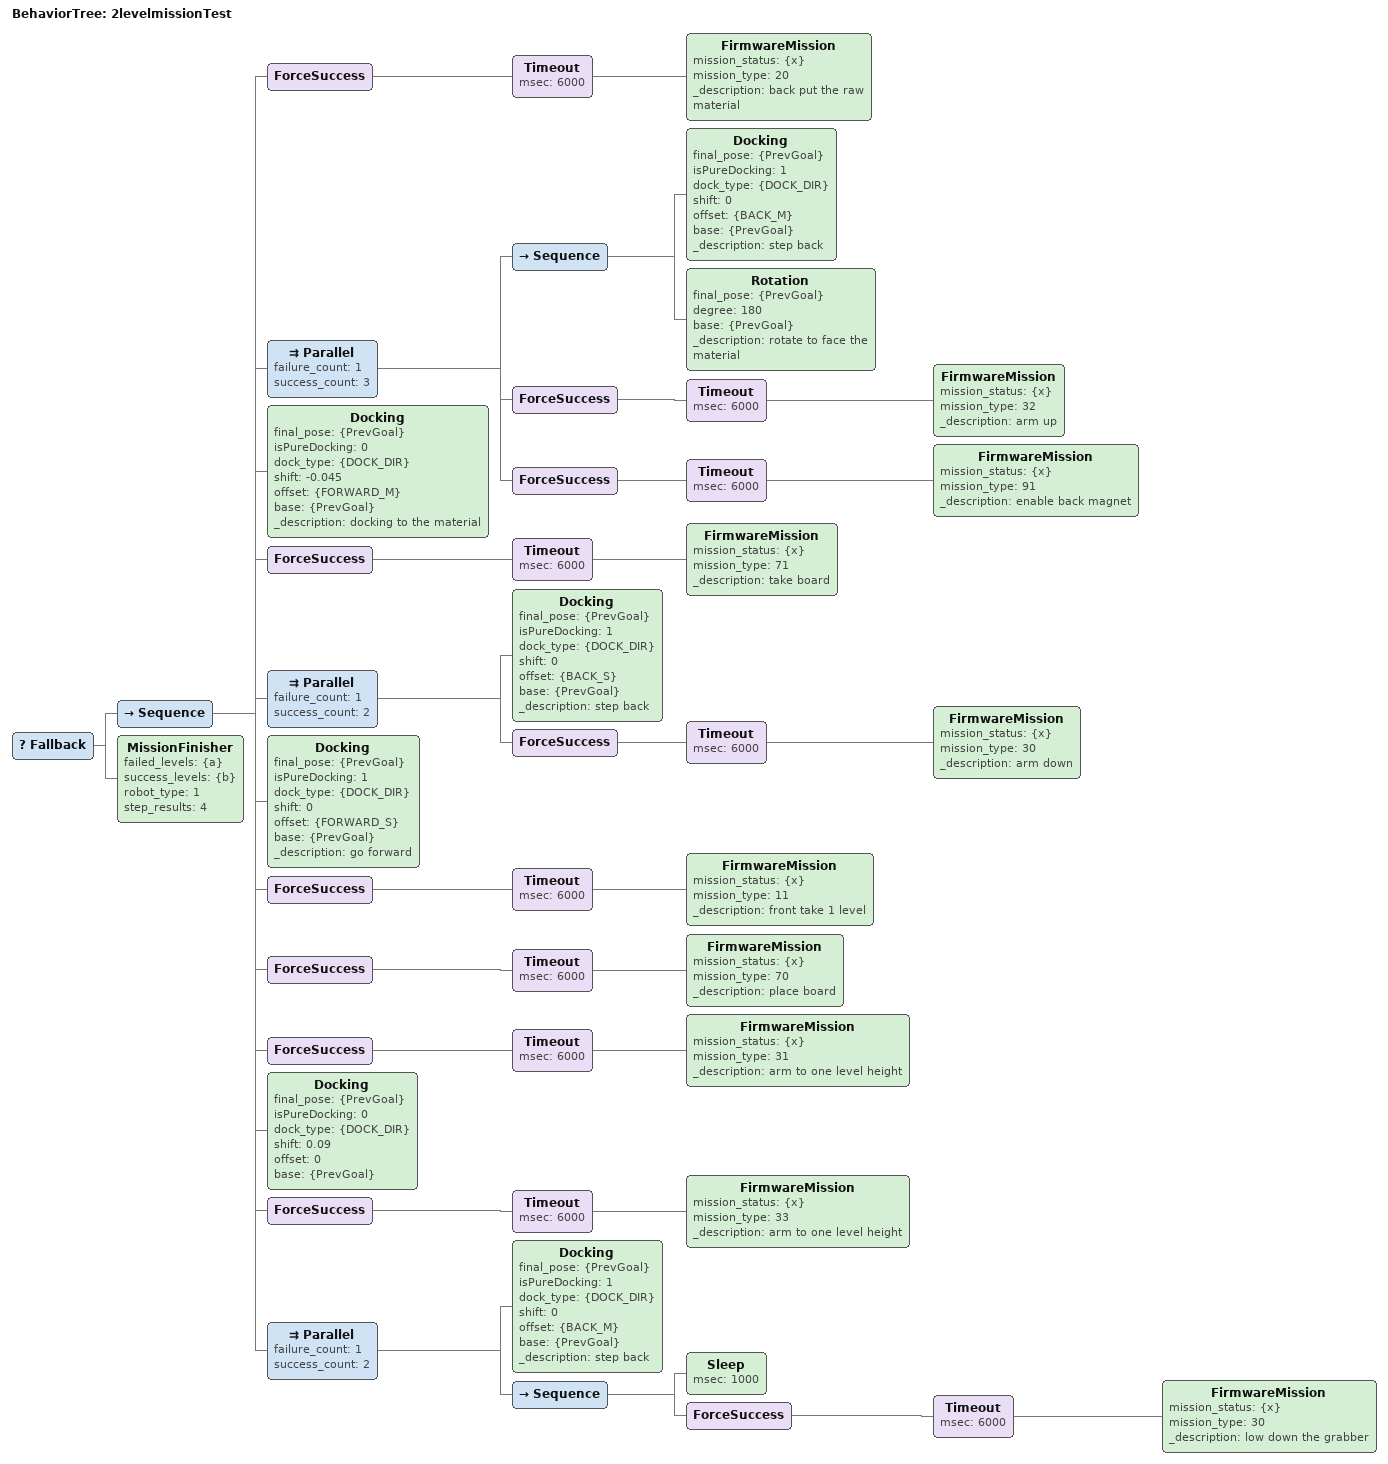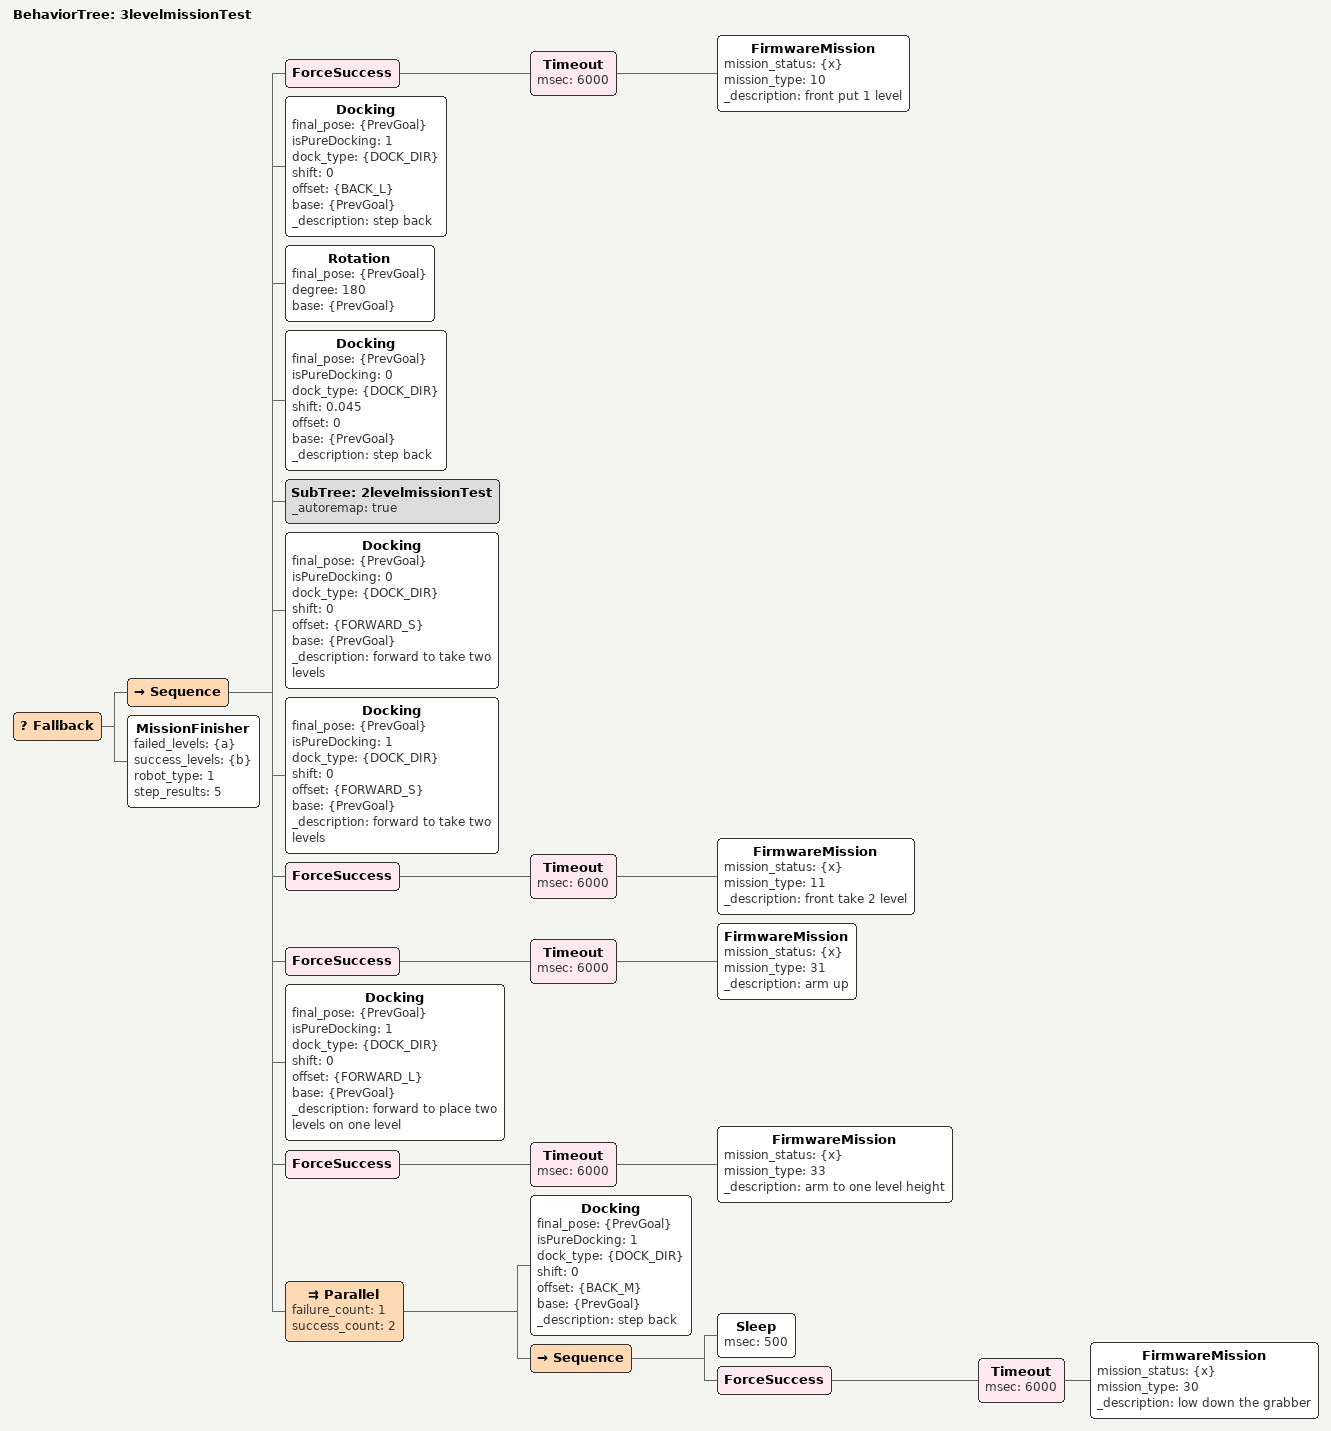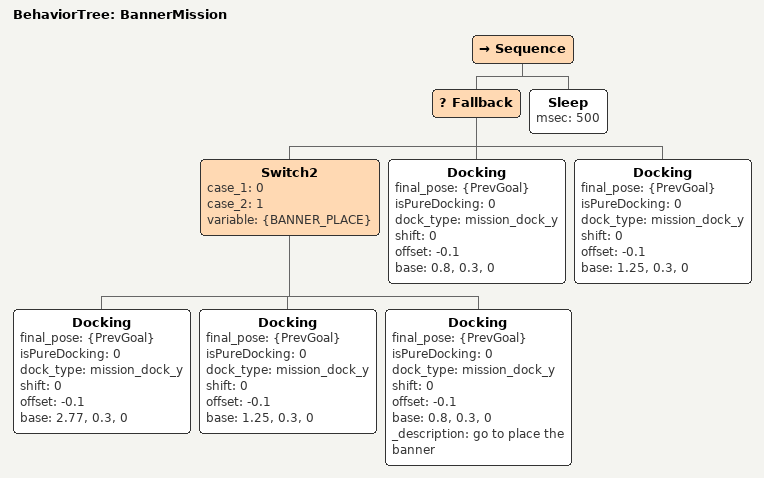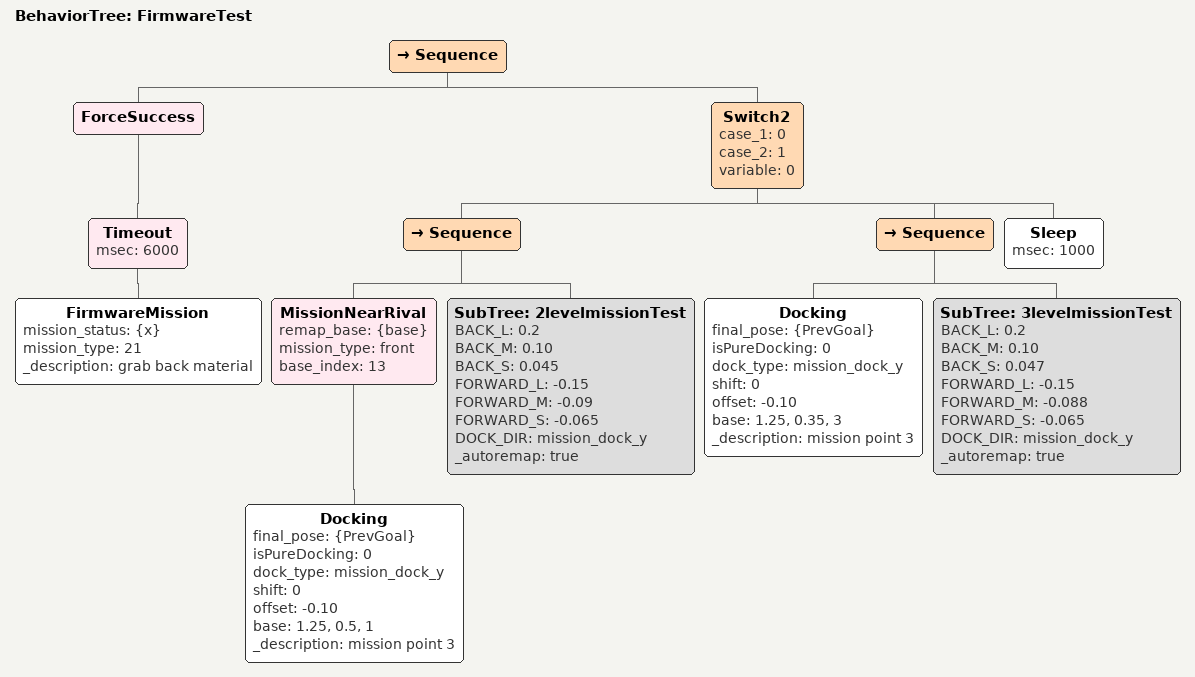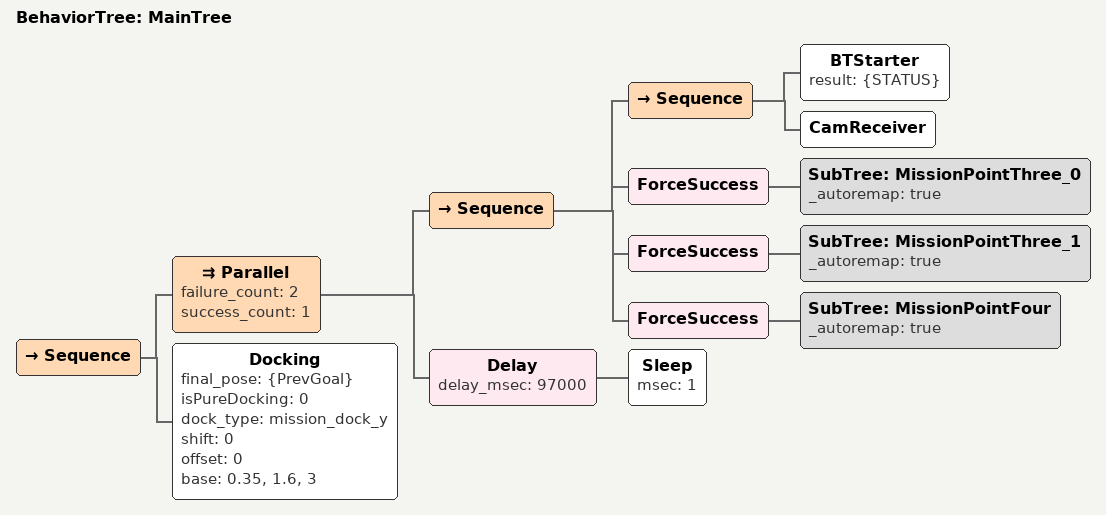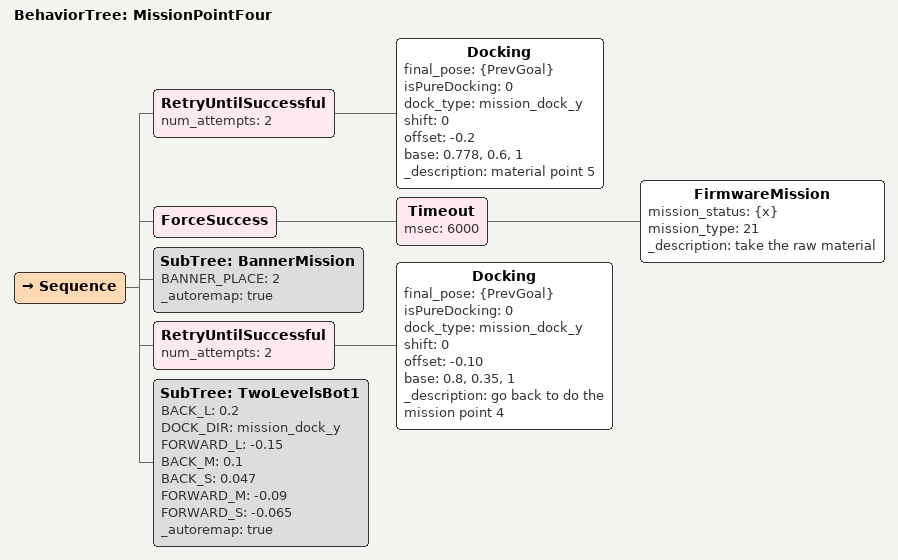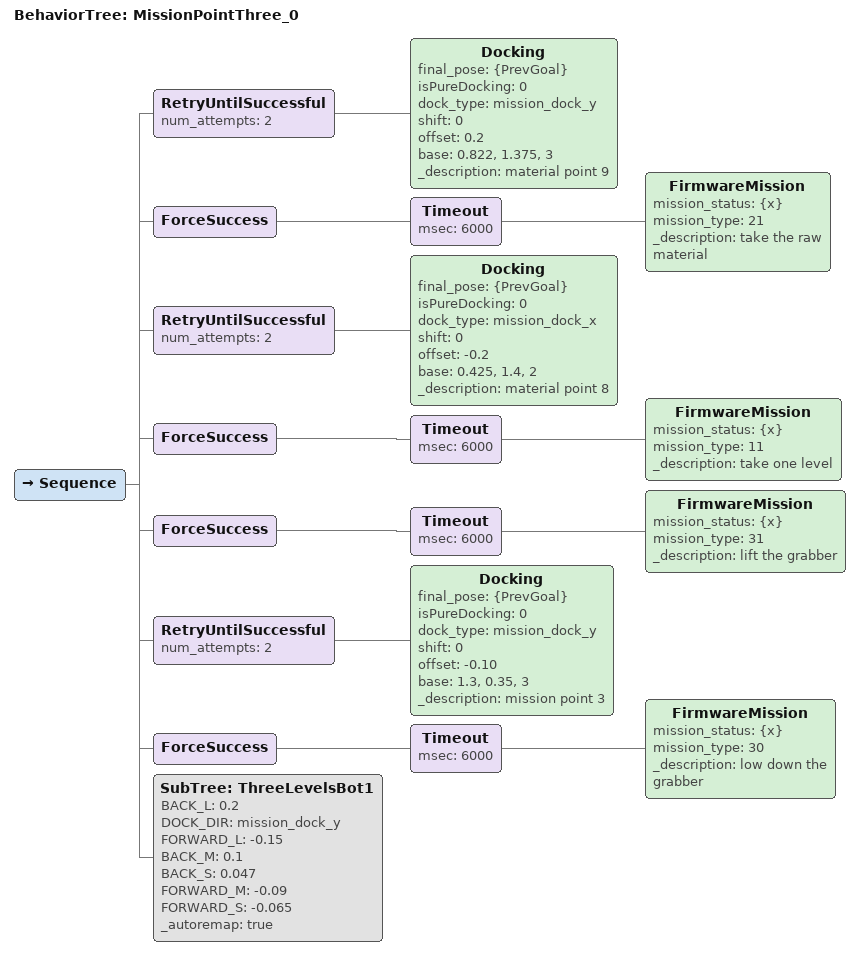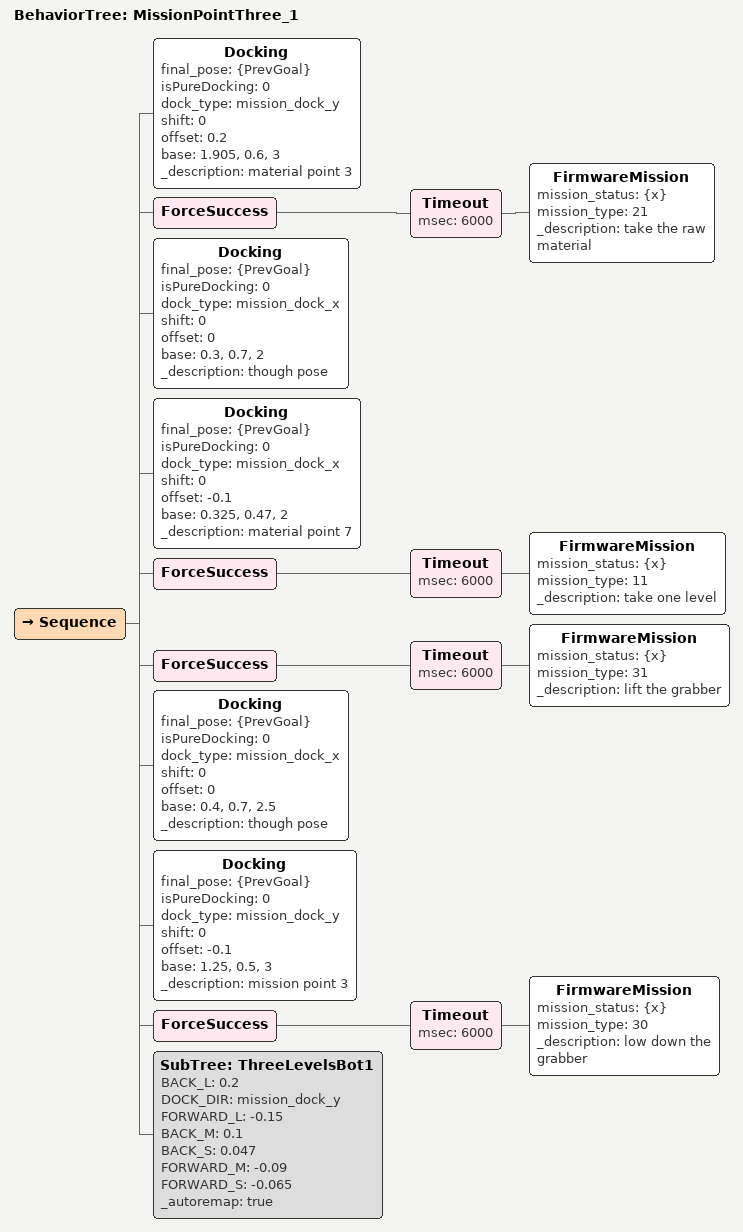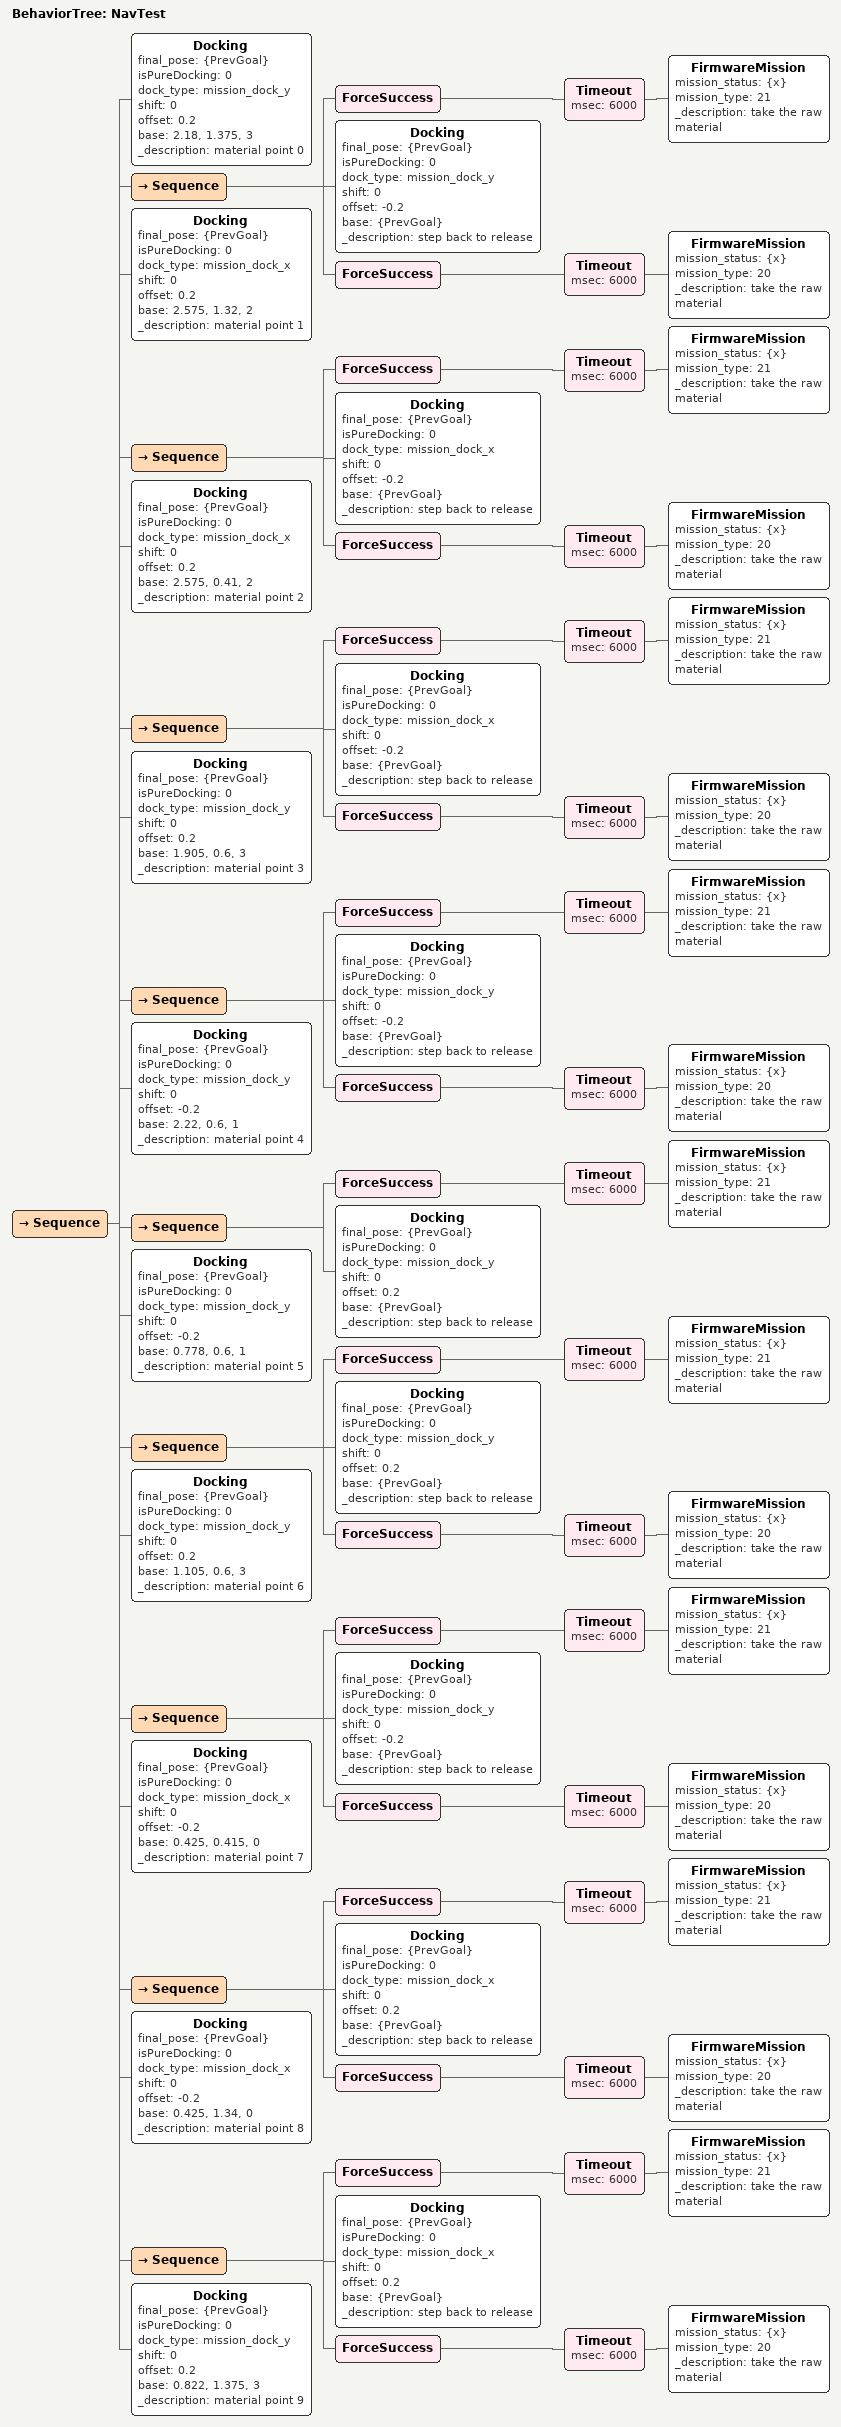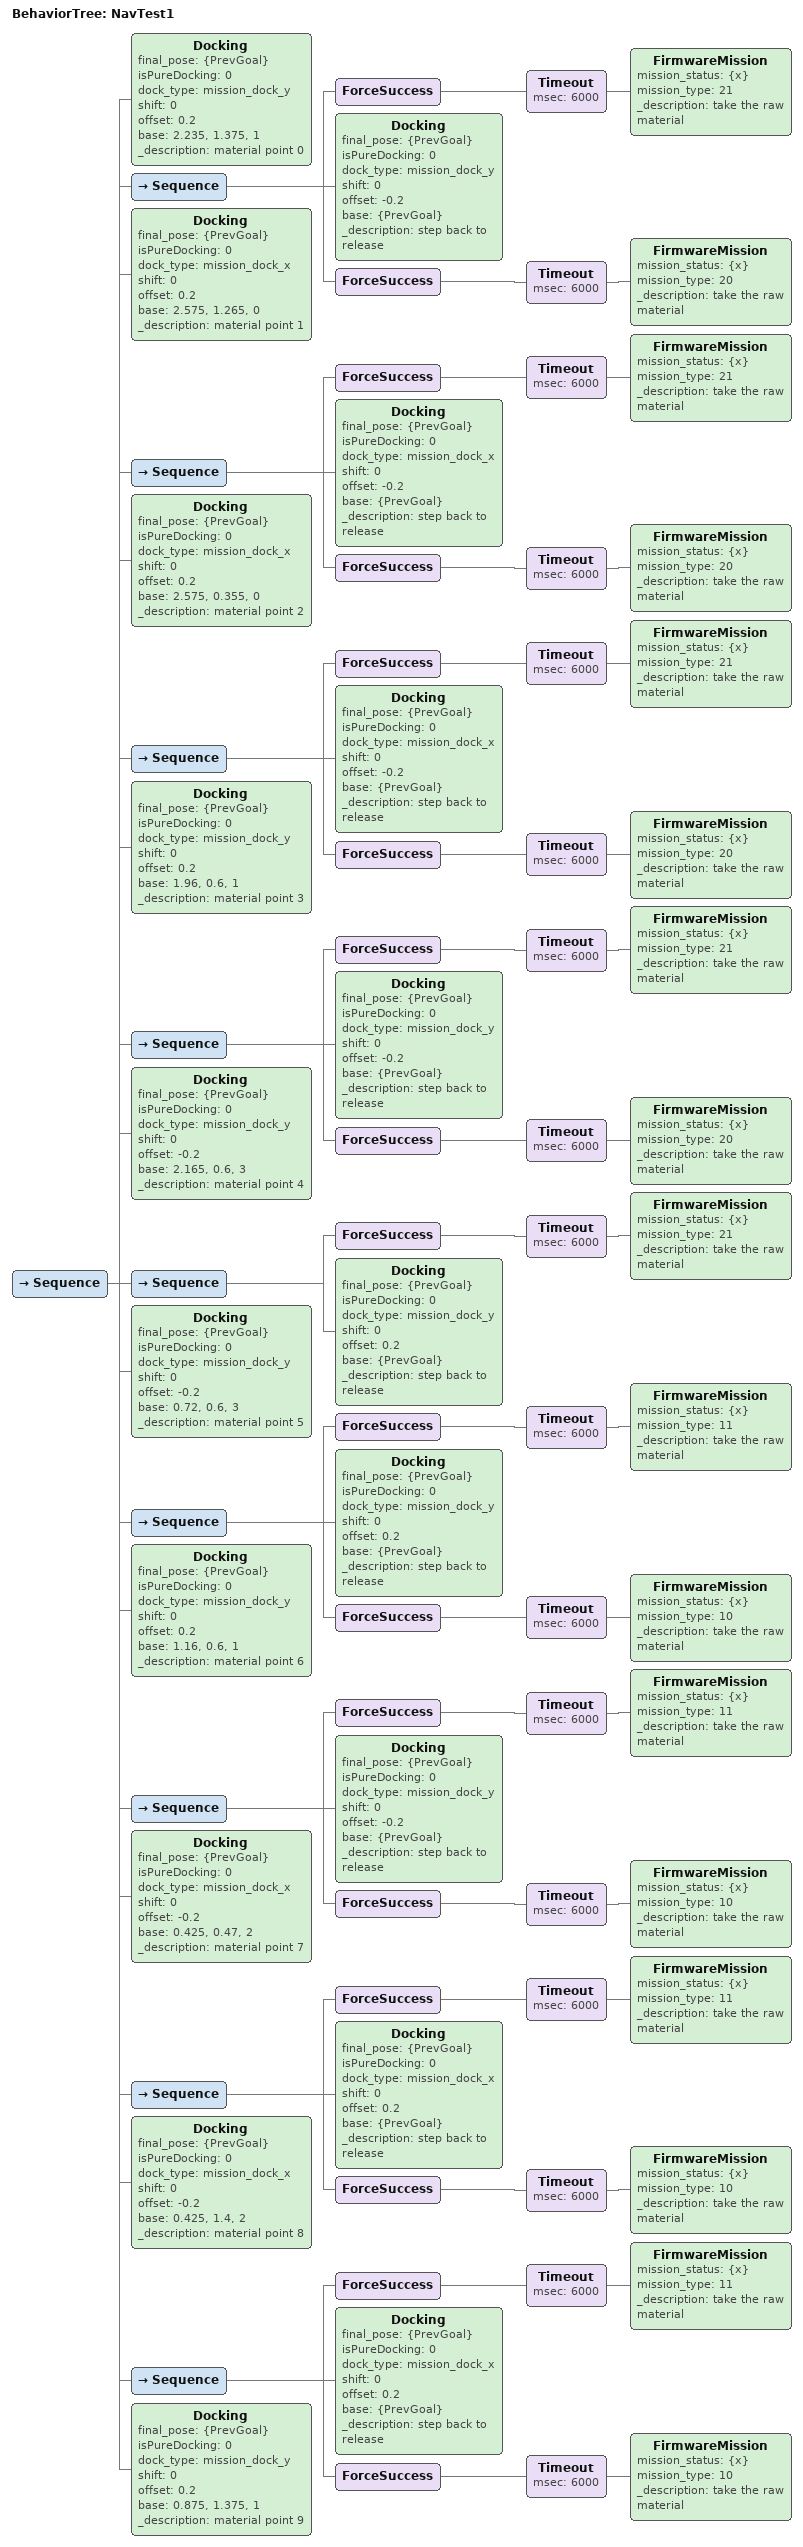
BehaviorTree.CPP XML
<BehaviorTree ID="2levelmissionTest">
  <Fallback>
    <Sequence>
      <ForceSuccess>
        <Timeout msec="6000">
          <FirmwareMission mission_status="{x}" mission_type="20" _description="back put the raw material"/>
        </Timeout>
      </ForceSuccess>
      <Parallel failure_count="1" success_count="3">
        <Sequence>
          <Docking final_pose="{PrevGoal}" isPureDocking="1" dock_type="{DOCK_DIR}" shift="0" offset="{BACK_M}" base="{PrevGoal}" _description="step back"/>
          <Rotation final_pose="{PrevGoal}" degree="180" base="{PrevGoal}" _description="rotate to face the material"/>
        </Sequence>
        <ForceSuccess>
          <Timeout msec="6000">
            <FirmwareMission mission_status="{x}" mission_type="32" _description="arm up"/>
          </Timeout>
        </ForceSuccess>
        <ForceSuccess>
          <Timeout msec="6000">
            <FirmwareMission mission_status="{x}" mission_type="91" _description="enable back magnet"/>
          </Timeout>
        </ForceSuccess>
      </Parallel>
      <Docking final_pose="{PrevGoal}" isPureDocking="0" dock_type="{DOCK_DIR}" shift="-0.045" offset="{FORWARD_M}" base="{PrevGoal}" _description="docking to the material"/>
      <ForceSuccess>
        <Timeout msec="6000">
          <FirmwareMission mission_status="{x}" mission_type="71" _description="take board"/>
        </Timeout>
      </ForceSuccess>
      <Parallel failure_count="1" success_count="2">
        <Docking final_pose="{PrevGoal}" isPureDocking="1" dock_type="{DOCK_DIR}" shift="0" offset="{BACK_S}" base="{PrevGoal}" _description="step back"/>
        <ForceSuccess>
          <Timeout msec="6000">
            <FirmwareMission mission_status="{x}" mission_type="30" _description="arm down"/>
          </Timeout>
        </ForceSuccess>
      </Parallel>
      <Docking final_pose="{PrevGoal}" isPureDocking="1" dock_type="{DOCK_DIR}" shift="0" offset="{FORWARD_S}" base="{PrevGoal}" _description="go forward "/>
      <ForceSuccess>
        <Timeout msec="6000">
          <FirmwareMission mission_status="{x}" mission_type="11" _description="front take 1 level"/>
        </Timeout>
      </ForceSuccess>
      <ForceSuccess>
        <Timeout msec="6000">
          <FirmwareMission mission_status="{x}" mission_type="70" _description="place board"/>
        </Timeout>
      </ForceSuccess>
      <ForceSuccess>
        <Timeout msec="6000">
          <FirmwareMission mission_status="{x}" mission_type="31" _description="arm to one level height"/>
        </Timeout>
      </ForceSuccess>
      <Docking final_pose="{PrevGoal}" isPureDocking="0" dock_type="{DOCK_DIR}" shift="0.09" offset="0" base="{PrevGoal}"/>
      <ForceSuccess>
        <Timeout msec="6000">
          <FirmwareMission mission_status="{x}" mission_type="33" _description="arm to one level height"/>
        </Timeout>
      </ForceSuccess>
      <Parallel failure_count="1" success_count="2">
        <Docking final_pose="{PrevGoal}" isPureDocking="1" dock_type="{DOCK_DIR}" shift="0" offset="{BACK_M}" base="{PrevGoal}" _description="step back"/>
        <Sequence>
          <Sleep msec="1000"/>
          <ForceSuccess>
            <Timeout msec="6000">
              <FirmwareMission mission_status="{x}" mission_type="30" _description="low down the grabber"/>
            </Timeout>
          </ForceSuccess>
        </Sequence>
      </Parallel>
    </Sequence>
    <MissionFinisher failed_levels="{a}" success_levels="{b}" robot_type="1" step_results="4"/>
  </Fallback>
</BehaviorTree>

<BehaviorTree ID="3levelmissionTest">
  <Fallback>
    <Sequence>
      <ForceSuccess>
        <Timeout msec="6000">
          <FirmwareMission mission_status="{x}" mission_type="10" _description="front put 1 level"/>
        </Timeout>
      </ForceSuccess>
      <Docking final_pose="{PrevGoal}" isPureDocking="1" dock_type="{DOCK_DIR}" shift="0" offset="{BACK_L}" base="{PrevGoal}" _description="step back"/>
      <Rotation final_pose="{PrevGoal}" degree="180" base="{PrevGoal}"/>
      <Docking final_pose="{PrevGoal}" isPureDocking="0" dock_type="{DOCK_DIR}" shift="0.045" offset="0" base="{PrevGoal}" _description="step back"/>
      <SubTree ID="2levelmissionTest" _autoremap="true"/>
      <Docking final_pose="{PrevGoal}" isPureDocking="0" dock_type="{DOCK_DIR}" shift="0" offset="{FORWARD_S}" base="{PrevGoal}" _description="forward to take two levels"/>
      <Docking final_pose="{PrevGoal}" isPureDocking="1" dock_type="{DOCK_DIR}" shift="0" offset="{FORWARD_S}" base="{PrevGoal}" _description="forward to take two levels"/>
      <ForceSuccess>
        <Timeout msec="6000">
          <FirmwareMission mission_status="{x}" mission_type="11" _description="front take 2 level"/>
        </Timeout>
      </ForceSuccess>
      <ForceSuccess>
        <Timeout msec="6000">
          <FirmwareMission mission_status="{x}" mission_type="31" _description="arm up"/>
        </Timeout>
      </ForceSuccess>
      <Docking final_pose="{PrevGoal}" isPureDocking="1" dock_type="{DOCK_DIR}" shift="0" offset="{FORWARD_L}" base="{PrevGoal}" _description="forward to place two levels on one level"/>
      <ForceSuccess>
        <Timeout msec="6000">
          <FirmwareMission mission_status="{x}" mission_type="33" _description="arm to one level height"/>
        </Timeout>
      </ForceSuccess>
      <Parallel failure_count="1" success_count="2">
        <Docking final_pose="{PrevGoal}" isPureDocking="1" dock_type="{DOCK_DIR}" shift="0" offset="{BACK_M}" base="{PrevGoal}" _description="step back"/>
        <Sequence>
          <Sleep msec="500"/>
          <ForceSuccess>
            <Timeout msec="6000">
              <FirmwareMission mission_status="{x}" mission_type="30" _description="low down the grabber"/>
            </Timeout>
          </ForceSuccess>
        </Sequence>
      </Parallel>
    </Sequence>
    <MissionFinisher failed_levels="{a}" success_levels="{b}" robot_type="1" step_results="5"/>
  </Fallback>
</BehaviorTree>

<BehaviorTree ID="BannerMission">
  <Sequence>
    <Fallback>
      <Switch2 case_1="0" case_2="1" variable="{BANNER_PLACE}">
        <Docking final_pose="{PrevGoal}" isPureDocking="0" dock_type="mission_dock_y" shift="0" offset="-0.1" base="2.77, 0.3, 0"/>
        <Docking final_pose="{PrevGoal}" isPureDocking="0" dock_type="mission_dock_y" shift="0" offset="-0.1" base="1.25, 0.3, 0"/>
        <Docking final_pose="{PrevGoal}" isPureDocking="0" dock_type="mission_dock_y" shift="0" offset="-0.1" base="0.8, 0.3, 0" _description="go to place the banner"/>
      </Switch2>
      <Docking final_pose="{PrevGoal}" isPureDocking="0" dock_type="mission_dock_y" shift="0" offset="-0.1" base="0.8, 0.3, 0"/>
      <Docking final_pose="{PrevGoal}" isPureDocking="0" dock_type="mission_dock_y" shift="0" offset="-0.1" base="1.25, 0.3, 0"/>
    </Fallback>
    <Sleep msec="500"/>
  </Sequence>
</BehaviorTree>

<BehaviorTree ID="FirmwareTest">
  <Sequence>
    <ForceSuccess>
      <Timeout msec="6000">
        <FirmwareMission mission_status="{x}" mission_type="21" _description="grab back material"/>
      </Timeout>
    </ForceSuccess>
    <Switch2 case_1="0" case_2="1" variable="0">
      <Sequence>
        <MissionNearRival remap_base="{base}" mission_type="front" base_index="13">
          <Docking final_pose="{PrevGoal}" isPureDocking="0" dock_type="mission_dock_y" shift="0" offset="-0.10" base="1.25, 0.5, 1" _description="mission point 3"/>
        </MissionNearRival>
        <SubTree ID="2levelmissionTest" BACK_L="0.2" BACK_M="0.10" BACK_S="0.045" FORWARD_L="-0.15" FORWARD_M="-0.09" FORWARD_S="-0.065" DOCK_DIR="mission_dock_y" _autoremap="true"/>
      </Sequence>
      <Sequence>
        <Docking final_pose="{PrevGoal}" isPureDocking="0" dock_type="mission_dock_y" shift="0" offset="-0.10" base="1.25, 0.35, 3" _description="mission point 3"/>
        <SubTree ID="3levelmissionTest" BACK_L="0.2" BACK_M="0.10" BACK_S="0.047" FORWARD_L="-0.15" FORWARD_M="-0.088" FORWARD_S="-0.065" DOCK_DIR="mission_dock_y" _autoremap="true"/>
      </Sequence>
      <Sleep msec="1000"/>
    </Switch2>
  </Sequence>
</BehaviorTree>

<BehaviorTree ID="MainTree">
  <Sequence>
    <Parallel failure_count="2" success_count="1">
      <Sequence>
        <Sequence>
          <BTStarter result="{STATUS}"/>
          <CamReceiver/>
        </Sequence>
        <ForceSuccess>
          <SubTree ID="MissionPointThree_0" _autoremap="true"/>
        </ForceSuccess>
        <ForceSuccess>
          <SubTree ID="MissionPointThree_1" _autoremap="true"/>
        </ForceSuccess>
        <ForceSuccess>
          <SubTree ID="MissionPointFour" _autoremap="true"/>
        </ForceSuccess>
      </Sequence>
      <Delay delay_msec="97000">
        <Sleep msec="1"/>
      </Delay>
    </Parallel>
    <Docking final_pose="{PrevGoal}" isPureDocking="0" dock_type="mission_dock_y" shift="0" offset="0" base="0.35, 1.6, 3"/>
  </Sequence>
</BehaviorTree>

<BehaviorTree ID="MissionPointFour">
  <Sequence>
    <RetryUntilSuccessful num_attempts="2">
      <Docking final_pose="{PrevGoal}" isPureDocking="0" dock_type="mission_dock_y" shift="0" offset="-0.2" base="0.778, 0.6, 1" _description="material point 5"/>
    </RetryUntilSuccessful>
    <ForceSuccess>
      <Timeout msec="6000">
        <FirmwareMission mission_status="{x}" mission_type="21" _description="take the raw material"/>
      </Timeout>
    </ForceSuccess>
    <SubTree ID="BannerMission" BANNER_PLACE="2" _autoremap="true"/>
    <RetryUntilSuccessful num_attempts="2">
      <Docking final_pose="{PrevGoal}" isPureDocking="0" dock_type="mission_dock_y" shift="0" offset="-0.10" base="0.8, 0.35, 1" _description="go back to do the mission point 4"/>
    </RetryUntilSuccessful>
    <SubTree ID="TwoLevelsBot1" BACK_L="0.2" DOCK_DIR="mission_dock_y" FORWARD_L="-0.15" BACK_M="0.1" BACK_S="0.047" FORWARD_M="-0.09" FORWARD_S="-0.065" _autoremap="true"/>
  </Sequence>
</BehaviorTree>

<BehaviorTree ID="MissionPointThree_0">
  <Sequence>
    <RetryUntilSuccessful num_attempts="2">
      <Docking final_pose="{PrevGoal}" isPureDocking="0" dock_type="mission_dock_y" shift="0" offset="0.2" base="0.822, 1.375, 3" _description="material point 9"/>
    </RetryUntilSuccessful>
    <ForceSuccess>
      <Timeout msec="6000">
        <FirmwareMission mission_status="{x}" mission_type="21" _description="take the raw material"/>
      </Timeout>
    </ForceSuccess>
    <RetryUntilSuccessful num_attempts="2">
      <Docking final_pose="{PrevGoal}" isPureDocking="0" dock_type="mission_dock_x" shift="0" offset="-0.2" base="0.425, 1.4, 2" _description="material point 8"/>
    </RetryUntilSuccessful>
    <ForceSuccess>
      <Timeout msec="6000">
        <FirmwareMission mission_status="{x}" mission_type="11" _description="take one level"/>
      </Timeout>
    </ForceSuccess>
    <ForceSuccess>
      <Timeout msec="6000">
        <FirmwareMission mission_status="{x}" mission_type="31" _description="lift the grabber"/>
      </Timeout>
    </ForceSuccess>
    <RetryUntilSuccessful num_attempts="2">
      <Docking final_pose="{PrevGoal}" isPureDocking="0" dock_type="mission_dock_y" shift="0" offset="-0.10" base="1.3, 0.35, 3" _description="mission point 3"/>
    </RetryUntilSuccessful>
    <ForceSuccess>
      <Timeout msec="6000">
        <FirmwareMission mission_status="{x}" mission_type="30" _description="low down the grabber"/>
      </Timeout>
    </ForceSuccess>
    <SubTree ID="ThreeLevelsBot1" BACK_L="0.2" DOCK_DIR="mission_dock_y" FORWARD_L="-0.15" BACK_M="0.1" BACK_S="0.047" FORWARD_M="-0.09" FORWARD_S="-0.065" _autoremap="true"/>
  </Sequence>
</BehaviorTree>

<BehaviorTree ID="MissionPointThree_1">
  <Sequence>
    <Docking final_pose="{PrevGoal}" isPureDocking="0" dock_type="mission_dock_y" shift="0" offset="0.2" base="1.905, 0.6, 3" _description="material point 3"/>
    <ForceSuccess>
      <Timeout msec="6000">
        <FirmwareMission mission_status="{x}" mission_type="21" _description="take the raw material"/>
      </Timeout>
    </ForceSuccess>
    <Docking final_pose="{PrevGoal}" isPureDocking="0" dock_type="mission_dock_x" shift="0" offset="0" base="0.3, 0.7, 2" _description="though pose"/>
    <Docking final_pose="{PrevGoal}" isPureDocking="0" dock_type="mission_dock_x" shift="0" offset="-0.1" base="0.325, 0.47, 2" _description="material point 7"/>
    <ForceSuccess>
      <Timeout msec="6000">
        <FirmwareMission mission_status="{x}" mission_type="11" _description="take one level"/>
      </Timeout>
    </ForceSuccess>
    <ForceSuccess>
      <Timeout msec="6000">
        <FirmwareMission mission_status="{x}" mission_type="31" _description="lift the grabber"/>
      </Timeout>
    </ForceSuccess>
    <Docking final_pose="{PrevGoal}" isPureDocking="0" dock_type="mission_dock_x" shift="0" offset="0" base="0.4, 0.7, 2.5" _description="though pose"/>
    <Docking final_pose="{PrevGoal}" isPureDocking="0" dock_type="mission_dock_y" shift="0" offset="-0.1" base="1.25, 0.5, 3" _description="mission point 3"/>
    <ForceSuccess>
      <Timeout msec="6000">
        <FirmwareMission mission_status="{x}" mission_type="30" _description="low down the grabber"/>
      </Timeout>
    </ForceSuccess>
    <SubTree ID="ThreeLevelsBot1" BACK_L="0.2" DOCK_DIR="mission_dock_y" FORWARD_L="-0.15" BACK_M="0.1" BACK_S="0.047" FORWARD_M="-0.09" FORWARD_S="-0.065" _autoremap="true"/>
  </Sequence>
</BehaviorTree>

<BehaviorTree ID="NavTest">
  <Sequence>
    <Docking final_pose="{PrevGoal}" isPureDocking="0" dock_type="mission_dock_y" shift="0" offset="0.2" base="2.18, 1.375, 3" _description="material point 0"/>
    <Sequence>
      <ForceSuccess>
        <Timeout msec="6000">
          <FirmwareMission mission_status="{x}" mission_type="21" _description="take the raw material"/>
        </Timeout>
      </ForceSuccess>
      <Docking final_pose="{PrevGoal}" isPureDocking="0" dock_type="mission_dock_y" shift="0" offset="-0.2" base="{PrevGoal}" _description="step back to release"/>
      <ForceSuccess>
        <Timeout msec="6000">
          <FirmwareMission mission_status="{x}" mission_type="20" _description="take the raw material"/>
        </Timeout>
      </ForceSuccess>
    </Sequence>
    <Docking final_pose="{PrevGoal}" isPureDocking="0" dock_type="mission_dock_x" shift="0" offset="0.2" base="2.575, 1.32, 2" _description="material point 1"/>
    <Sequence>
      <ForceSuccess>
        <Timeout msec="6000">
          <FirmwareMission mission_status="{x}" mission_type="21" _description="take the raw material"/>
        </Timeout>
      </ForceSuccess>
      <Docking final_pose="{PrevGoal}" isPureDocking="0" dock_type="mission_dock_x" shift="0" offset="-0.2" base="{PrevGoal}" _description="step back to release"/>
      <ForceSuccess>
        <Timeout msec="6000">
          <FirmwareMission mission_status="{x}" mission_type="20" _description="take the raw material"/>
        </Timeout>
      </ForceSuccess>
    </Sequence>
    <Docking final_pose="{PrevGoal}" isPureDocking="0" dock_type="mission_dock_x" shift="0" offset="0.2" base="2.575, 0.41, 2" _description="material point 2"/>
    <Sequence>
      <ForceSuccess>
        <Timeout msec="6000">
          <FirmwareMission mission_status="{x}" mission_type="21" _description="take the raw material"/>
        </Timeout>
      </ForceSuccess>
      <Docking final_pose="{PrevGoal}" isPureDocking="0" dock_type="mission_dock_x" shift="0" offset="-0.2" base="{PrevGoal}" _description="step back to release"/>
      <ForceSuccess>
        <Timeout msec="6000">
          <FirmwareMission mission_status="{x}" mission_type="20" _description="take the raw material"/>
        </Timeout>
      </ForceSuccess>
    </Sequence>
    <Docking final_pose="{PrevGoal}" isPureDocking="0" dock_type="mission_dock_y" shift="0" offset="0.2" base="1.905, 0.6, 3" _description="material point 3"/>
    <Sequence>
      <ForceSuccess>
        <Timeout msec="6000">
          <FirmwareMission mission_status="{x}" mission_type="21" _description="take the raw material"/>
        </Timeout>
      </ForceSuccess>
      <Docking final_pose="{PrevGoal}" isPureDocking="0" dock_type="mission_dock_y" shift="0" offset="-0.2" base="{PrevGoal}" _description="step back to release"/>
      <ForceSuccess>
        <Timeout msec="6000">
          <FirmwareMission mission_status="{x}" mission_type="20" _description="take the raw material"/>
        </Timeout>
      </ForceSuccess>
    </Sequence>
    <Docking final_pose="{PrevGoal}" isPureDocking="0" dock_type="mission_dock_y" shift="0" offset="-0.2" base="2.22, 0.6, 1" _description="material point 4"/>
    <Sequence>
      <ForceSuccess>
        <Timeout msec="6000">
          <FirmwareMission mission_status="{x}" mission_type="21" _description="take the raw material"/>
        </Timeout>
      </ForceSuccess>
      <Docking final_pose="{PrevGoal}" isPureDocking="0" dock_type="mission_dock_y" shift="0" offset="0.2" base="{PrevGoal}" _description="step back to release"/>
    </Sequence>
    <Docking final_pose="{PrevGoal}" isPureDocking="0" dock_type="mission_dock_y" shift="0" offset="-0.2" base="0.778, 0.6, 1" _description="material point 5"/>
    <Sequence>
      <ForceSuccess>
        <Timeout msec="6000">
          <FirmwareMission mission_status="{x}" mission_type="21" _description="take the raw material"/>
        </Timeout>
      </ForceSuccess>
      <Docking final_pose="{PrevGoal}" isPureDocking="0" dock_type="mission_dock_y" shift="0" offset="0.2" base="{PrevGoal}" _description="step back to release"/>
      <ForceSuccess>
        <Timeout msec="6000">
          <FirmwareMission mission_status="{x}" mission_type="20" _description="take the raw material"/>
        </Timeout>
      </ForceSuccess>
    </Sequence>
    <Docking final_pose="{PrevGoal}" isPureDocking="0" dock_type="mission_dock_y" shift="0" offset="0.2" base="1.105, 0.6, 3" _description="material point 6"/>
    <Sequence>
      <ForceSuccess>
        <Timeout msec="6000">
          <FirmwareMission mission_status="{x}" mission_type="21" _description="take the raw material"/>
        </Timeout>
      </ForceSuccess>
      <Docking final_pose="{PrevGoal}" isPureDocking="0" dock_type="mission_dock_y" shift="0" offset="-0.2" base="{PrevGoal}" _description="step back to release"/>
      <ForceSuccess>
        <Timeout msec="6000">
          <FirmwareMission mission_status="{x}" mission_type="20" _description="take the raw material"/>
        </Timeout>
      </ForceSuccess>
    </Sequence>
    <Docking final_pose="{PrevGoal}" isPureDocking="0" dock_type="mission_dock_x" shift="0" offset="-0.2" base="0.425, 0.415, 0" _description="material point 7"/>
    <Sequence>
      <ForceSuccess>
        <Timeout msec="6000">
          <FirmwareMission mission_status="{x}" mission_type="21" _description="take the raw material"/>
        </Timeout>
      </ForceSuccess>
      <Docking final_pose="{PrevGoal}" isPureDocking="0" dock_type="mission_dock_x" shift="0" offset="0.2" base="{PrevGoal}" _description="step back to release"/>
      <ForceSuccess>
        <Timeout msec="6000">
          <FirmwareMission mission_status="{x}" mission_type="20" _description="take the raw material"/>
        </Timeout>
      </ForceSuccess>
    </Sequence>
    <Docking final_pose="{PrevGoal}" isPureDocking="0" dock_type="mission_dock_x" shift="0" offset="-0.2" base="0.425, 1.34, 0" _description="material point 8"/>
    <Sequence>
      <ForceSuccess>
        <Timeout msec="6000">
          <FirmwareMission mission_status="{x}" mission_type="21" _description="take the raw material"/>
        </Timeout>
      </ForceSuccess>
      <Docking final_pose="{PrevGoal}" isPureDocking="0" dock_type="mission_dock_x" shift="0" offset="0.2" base="{PrevGoal}" _description="step back to release"/>
      <ForceSuccess>
        <Timeout msec="6000">
          <FirmwareMission mission_status="{x}" mission_type="20" _description="take the raw material"/>
        </Timeout>
      </ForceSuccess>
    </Sequence>
    <Docking final_pose="{PrevGoal}" isPureDocking="0" dock_type="mission_dock_y" shift="0" offset="0.2" base="0.822, 1.375, 3" _description="material point 9"/>
  </Sequence>
</BehaviorTree>

<BehaviorTree ID="NavTest1">
  <Sequence>
    <Docking final_pose="{PrevGoal}" isPureDocking="0" dock_type="mission_dock_y" shift="0" offset="0.2" base="2.235, 1.375, 1" _description="material point 0"/>
    <Sequence>
      <ForceSuccess>
        <Timeout msec="6000">
          <FirmwareMission mission_status="{x}" mission_type="21" _description="take the raw material"/>
        </Timeout>
      </ForceSuccess>
      <Docking final_pose="{PrevGoal}" isPureDocking="0" dock_type="mission_dock_y" shift="0" offset="-0.2" base="{PrevGoal}" _description="step back to release"/>
      <ForceSuccess>
        <Timeout msec="6000">
          <FirmwareMission mission_status="{x}" mission_type="20" _description="take the raw material"/>
        </Timeout>
      </ForceSuccess>
    </Sequence>
    <Docking final_pose="{PrevGoal}" isPureDocking="0" dock_type="mission_dock_x" shift="0" offset="0.2" base="2.575, 1.265, 0" _description="material point 1"/>
    <Sequence>
      <ForceSuccess>
        <Timeout msec="6000">
          <FirmwareMission mission_status="{x}" mission_type="21" _description="take the raw material"/>
        </Timeout>
      </ForceSuccess>
      <Docking final_pose="{PrevGoal}" isPureDocking="0" dock_type="mission_dock_x" shift="0" offset="-0.2" base="{PrevGoal}" _description="step back to release"/>
      <ForceSuccess>
        <Timeout msec="6000">
          <FirmwareMission mission_status="{x}" mission_type="20" _description="take the raw material"/>
        </Timeout>
      </ForceSuccess>
    </Sequence>
    <Docking final_pose="{PrevGoal}" isPureDocking="0" dock_type="mission_dock_x" shift="0" offset="0.2" base="2.575, 0.355, 0" _description="material point 2"/>
    <Sequence>
      <ForceSuccess>
        <Timeout msec="6000">
          <FirmwareMission mission_status="{x}" mission_type="21" _description="take the raw material"/>
        </Timeout>
      </ForceSuccess>
      <Docking final_pose="{PrevGoal}" isPureDocking="0" dock_type="mission_dock_x" shift="0" offset="-0.2" base="{PrevGoal}" _description="step back to release"/>
      <ForceSuccess>
        <Timeout msec="6000">
          <FirmwareMission mission_status="{x}" mission_type="20" _description="take the raw material"/>
        </Timeout>
      </ForceSuccess>
    </Sequence>
    <Docking final_pose="{PrevGoal}" isPureDocking="0" dock_type="mission_dock_y" shift="0" offset="0.2" base="1.96, 0.6, 1" _description="material point 3"/>
    <Sequence>
      <ForceSuccess>
        <Timeout msec="6000">
          <FirmwareMission mission_status="{x}" mission_type="21" _description="take the raw material"/>
        </Timeout>
      </ForceSuccess>
      <Docking final_pose="{PrevGoal}" isPureDocking="0" dock_type="mission_dock_y" shift="0" offset="-0.2" base="{PrevGoal}" _description="step back to release"/>
      <ForceSuccess>
        <Timeout msec="6000">
          <FirmwareMission mission_status="{x}" mission_type="20" _description="take the raw material"/>
        </Timeout>
      </ForceSuccess>
    </Sequence>
    <Docking final_pose="{PrevGoal}" isPureDocking="0" dock_type="mission_dock_y" shift="0" offset="-0.2" base="2.165, 0.6, 3" _description="material point 4"/>
    <Sequence>
      <ForceSuccess>
        <Timeout msec="6000">
          <FirmwareMission mission_status="{x}" mission_type="21" _description="take the raw material"/>
        </Timeout>
      </ForceSuccess>
      <Docking final_pose="{PrevGoal}" isPureDocking="0" dock_type="mission_dock_y" shift="0" offset="0.2" base="{PrevGoal}" _description="step back to release"/>
    </Sequence>
    <Docking final_pose="{PrevGoal}" isPureDocking="0" dock_type="mission_dock_y" shift="0" offset="-0.2" base="0.72, 0.6, 3" _description="material point 5"/>
    <Sequence>
      <ForceSuccess>
        <Timeout msec="6000">
          <FirmwareMission mission_status="{x}" mission_type="11" _description="take the raw material"/>
        </Timeout>
      </ForceSuccess>
      <Docking final_pose="{PrevGoal}" isPureDocking="0" dock_type="mission_dock_y" shift="0" offset="0.2" base="{PrevGoal}" _description="step back to release"/>
      <ForceSuccess>
        <Timeout msec="6000">
          <FirmwareMission mission_status="{x}" mission_type="10" _description="take the raw material"/>
        </Timeout>
      </ForceSuccess>
    </Sequence>
    <Docking final_pose="{PrevGoal}" isPureDocking="0" dock_type="mission_dock_y" shift="0" offset="0.2" base="1.16, 0.6, 1" _description="material point 6"/>
    <Sequence>
      <ForceSuccess>
        <Timeout msec="6000">
          <FirmwareMission mission_status="{x}" mission_type="11" _description="take the raw material"/>
        </Timeout>
      </ForceSuccess>
      <Docking final_pose="{PrevGoal}" isPureDocking="0" dock_type="mission_dock_y" shift="0" offset="-0.2" base="{PrevGoal}" _description="step back to release"/>
      <ForceSuccess>
        <Timeout msec="6000">
          <FirmwareMission mission_status="{x}" mission_type="10" _description="take the raw material"/>
        </Timeout>
      </ForceSuccess>
    </Sequence>
    <Docking final_pose="{PrevGoal}" isPureDocking="0" dock_type="mission_dock_x" shift="0" offset="-0.2" base="0.425, 0.47, 2" _description="material point 7"/>
    <Sequence>
      <ForceSuccess>
        <Timeout msec="6000">
          <FirmwareMission mission_status="{x}" mission_type="11" _description="take the raw material"/>
        </Timeout>
      </ForceSuccess>
      <Docking final_pose="{PrevGoal}" isPureDocking="0" dock_type="mission_dock_x" shift="0" offset="0.2" base="{PrevGoal}" _description="step back to release"/>
      <ForceSuccess>
        <Timeout msec="6000">
          <FirmwareMission mission_status="{x}" mission_type="10" _description="take the raw material"/>
        </Timeout>
      </ForceSuccess>
    </Sequence>
    <Docking final_pose="{PrevGoal}" isPureDocking="0" dock_type="mission_dock_x" shift="0" offset="-0.2" base="0.425, 1.4, 2" _description="material point 8"/>
    <Sequence>
      <ForceSuccess>
        <Timeout msec="6000">
          <FirmwareMission mission_status="{x}" mission_type="11" _description="take the raw material"/>
        </Timeout>
      </ForceSuccess>
      <Docking final_pose="{PrevGoal}" isPureDocking="0" dock_type="mission_dock_x" shift="0" offset="0.2" base="{PrevGoal}" _description="step back to release"/>
      <ForceSuccess>
        <Timeout msec="6000">
          <FirmwareMission mission_status="{x}" mission_type="10" _description="take the raw material"/>
        </Timeout>
      </ForceSuccess>
    </Sequence>
    <Docking final_pose="{PrevGoal}" isPureDocking="0" dock_type="mission_dock_y" shift="0" offset="0.2" base="0.875, 1.375, 1" _description="material point 9"/>
  </Sequence>
</BehaviorTree>
